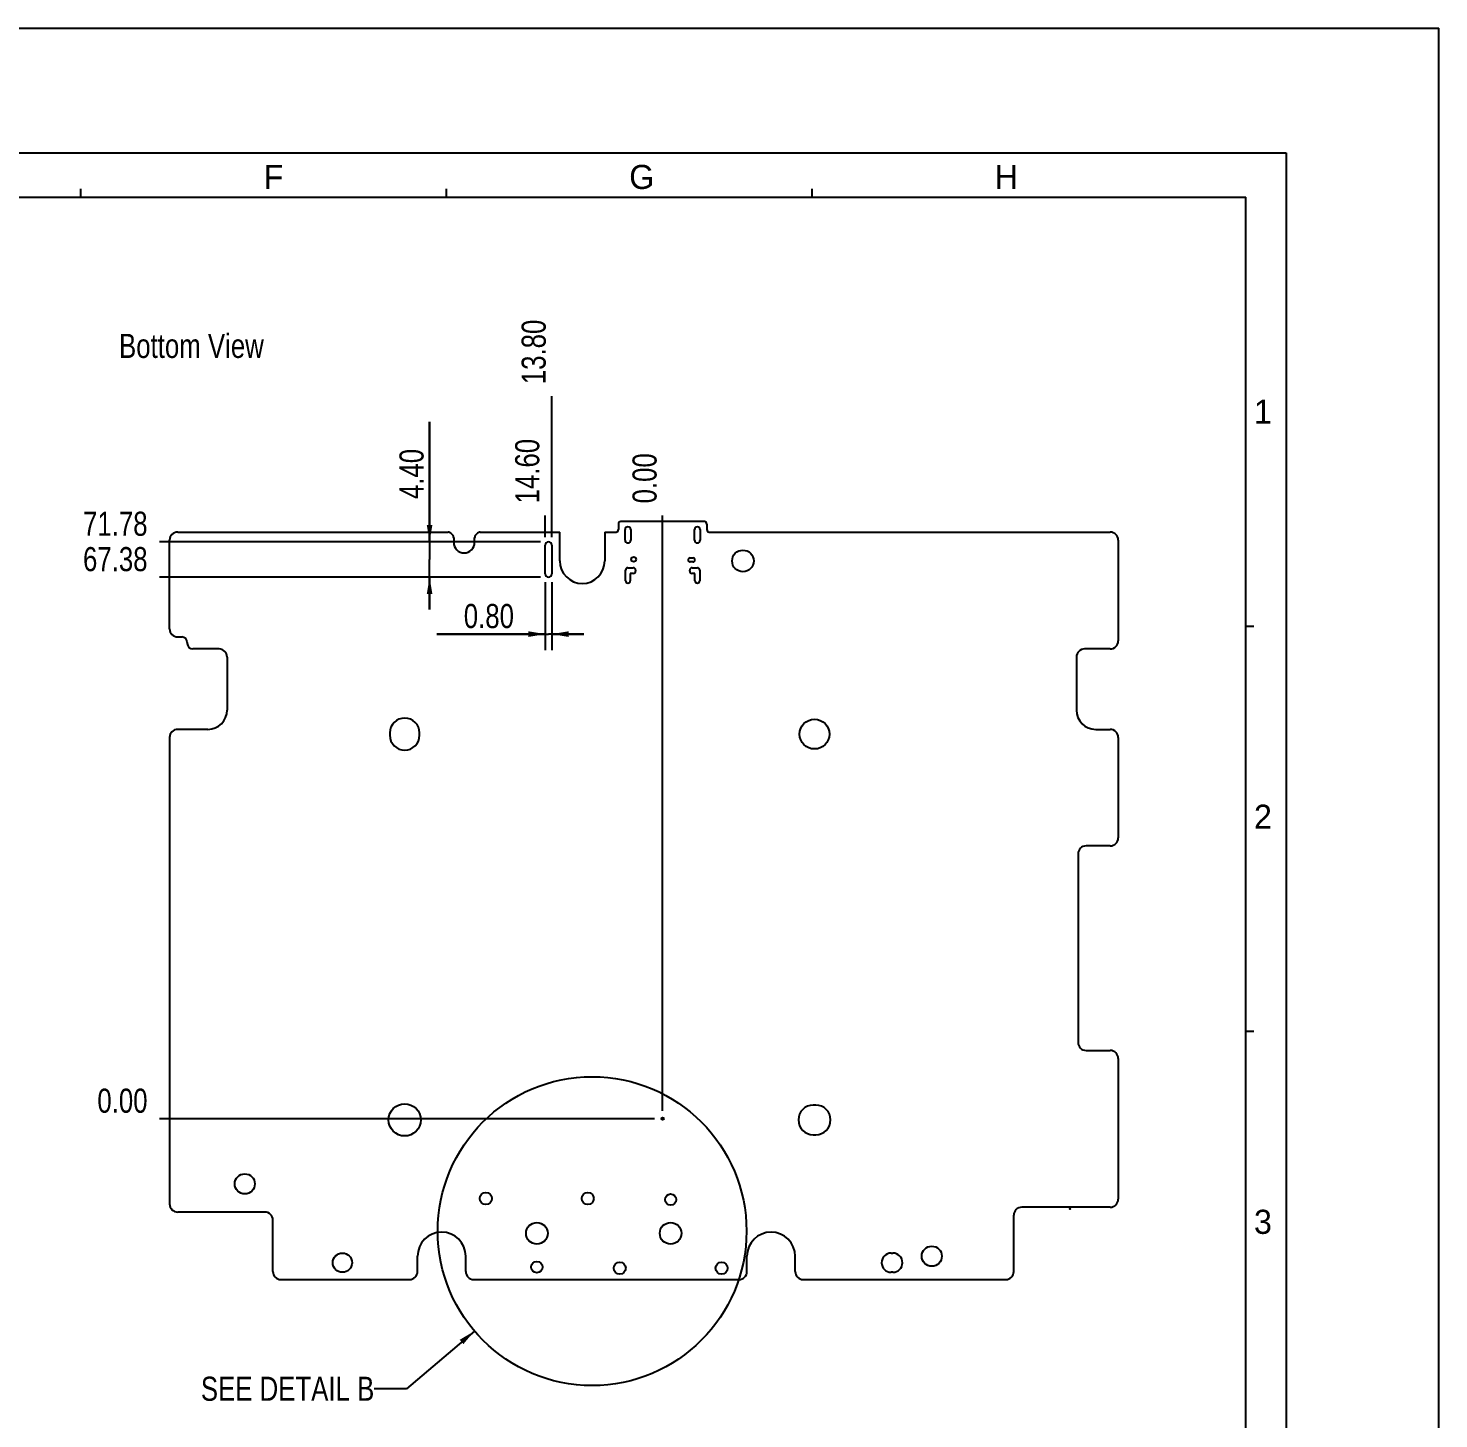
# Model space of a CAD drawing. Header units: millimetres. Extents: x 0 to 420, y 0 to 297.
# Drawn here: x 244.5 to 420, y 124 to 297 of the extents above; entities that cross this region are included whole.
import ezdxf

# ---------------------------------------------------------------- set-up
doc = ezdxf.new("R2010")
doc.units = ezdxf.units.MM
doc.header["$LTSCALE"] = 23.1
doc.layers.get('0').update_dxf_attribs({"linetype": 'CONTINUOUS'})
doc.layers.add('ASSEM_MEM', color=7, linetype='CONTINUOUS')
doc.layers.add('DETAIL', color=7, linetype='CONTINUOUS')
doc.styles.get("Standard").update_dxf_attribs({"font": 'txt', "width": 0.8})
doc.styles.add('TEXTSTYLE_2', font='txt')
doc.dimstyles.new('DIMSTYLE_1', dxfattribs={"dimtxt": 3, "dimasz": 2.1, "dimexe": 2, "dimexo": 1, "dimgap": 0.75, "dimtad": 1, "dimzin": 0, "dimdsep": 46, "dimtxsty": 'STANDARD', "dimblk": '_FILLED', "dimblk1": '_FILLED', "dimblk2": '_FILLED', "dimcen": 0.09, "dimazin": 0, "dimtp": 0.01, "dimtm": 0.01, "dimtfac": 1, "dimtofl": 0, "dimtmove": 0, "dimatfit": 3, "dimldrblk": '_FILLED', "dimfxl": 1, "dimtolj": 1, "dimtzin": 0, "dimarcsym": 0})
doc.dimstyles.new('DIMSTYLE_2', dxfattribs={"dimtxt": 3, "dimasz": 2.1, "dimexe": 2, "dimexo": 1, "dimgap": 0.75, "dimtad": 0, "dimtih": 1, "dimtoh": 1, "dimzin": 0, "dimdsep": 46, "dimtxsty": 'STANDARD', "dimblk": '_FILLED', "dimblk1": '_FILLED', "dimblk2": '_FILLED', "dimcen": 0.09, "dimazin": 0, "dimtp": 0.01, "dimtm": 0.01, "dimtfac": 1, "dimtofl": 0, "dimtmove": 0, "dimatfit": 3, "dimldrblk": '_FILLED', "dimfxl": 1, "dimtolj": 1, "dimtzin": 0, "dimarcsym": 0})
doc.dimstyles.get("Standard").update_dxf_attribs({"dimtxt": 3, "dimasz": 2.1, "dimexe": 2, "dimexo": 1, "dimtad": 1, "dimzin": 0, "dimdsep": 46, "dimtxsty": 'STANDARD', "dimblk": '_FILLED', "dimblk1": '_FILLED', "dimblk2": '_FILLED', "dimcen": 0.09, "dimazin": 0, "dimtol": 1, "dimtp": 0.01, "dimtm": 0.01, "dimtfac": 1, "dimtofl": 0, "dimtmove": 0, "dimatfit": 3, "dimldrblk": '_FILLED', "dimfxl": 1, "dimtolj": 1, "dimtzin": 0, "dimarcsym": 0})

# ---------------------------------------------------------------- blocks, each defined once
blk = doc.blocks.new('*D55')
at = {"color": 2, "linetype": 'CONTINUOUS'}
blk.add_line((309.61, 233.7), (309.61, 251.21), dxfattribs=at)
at = {"color": 2, "linetype": 'CONTINUOUS', "insert": (305.86, 252.71), "char_height": 3, "width": 12, "attachment_point": 1, "rotation": 90, "line_spacing_factor": 0.9}
blk.add_mtext('13.80', dxfattribs=at)
blk = doc.blocks.new('_FILLED')
at = {"color": 0, "linetype": 'BYBLOCK'}
blk.add_solid([(0, 0), (-1, 0.167), (-1, -0.167)], dxfattribs=at)
blk = doc.blocks.new('*D56')
at = {"color": 2, "linetype": 'CONTINUOUS'}
blk.add_line((323.41, 162.32), (323.41, 236.38), dxfattribs=at)
at = {"color": 2, "linetype": 'CONTINUOUS', "insert": (319.66, 237.88), "char_height": 3, "width": 9.6, "attachment_point": 1, "rotation": 90, "line_spacing_factor": 0.9}
blk.add_mtext('0.00', dxfattribs=at)
blk = doc.blocks.new('*D57')
at = {"color": 2, "linetype": 'CONTINUOUS'}
blk.add_line((308.81, 233.7), (308.81, 236.38), dxfattribs=at)
at = {"color": 2, "linetype": 'CONTINUOUS', "insert": (305.06, 237.88), "char_height": 3, "width": 12, "attachment_point": 1, "rotation": 90, "line_spacing_factor": 0.9}
blk.add_mtext('14.60', dxfattribs=at)
blk = doc.blocks.new('*D58')
at = {"color": 2, "linetype": 'CONTINUOUS'}
blk.add_line((308.21, 233.1), (260.81, 233.1), dxfattribs=at)
at = {"color": 2, "linetype": 'CONTINUOUS', "insert": (259.31, 236.85), "char_height": 3, "width": 12, "attachment_point": 3, "line_spacing_factor": 0.9}
blk.add_mtext('71.78', dxfattribs=at)
blk = doc.blocks.new('*D59')
at = {"color": 2, "linetype": 'CONTINUOUS'}
blk.add_line((322.41, 161.32), (260.81, 161.32), dxfattribs=at)
at = {"color": 2, "linetype": 'CONTINUOUS', "insert": (259.31, 165.07), "char_height": 3, "width": 9.6, "attachment_point": 3, "line_spacing_factor": 0.9}
blk.add_mtext('0.00', dxfattribs=at)
blk = doc.blocks.new('*D60')
at = {"color": 2, "linetype": 'CONTINUOUS'}
blk.add_line((308.21, 228.7), (260.81, 228.7), dxfattribs=at)
at = {"color": 2, "linetype": 'CONTINUOUS', "insert": (259.31, 232.45), "char_height": 3, "width": 12, "attachment_point": 3, "line_spacing_factor": 0.9}
blk.add_mtext('67.38', dxfattribs=at)
blk = doc.blocks.new('*D82')
at = {"color": 2, "linetype": 'CONTINUOUS'}
for p, q in [((308.81, 228.1), (308.81, 219.62)), ((309.61, 228.1), (309.61, 219.62)), ((308.81, 221.62), (295.31, 221.62)), ((295.31, 221.62), (309.21, 221.62)), ((313.61, 221.62), (309.21, 221.62)), ((309.61, 221.62), (313.61, 221.62))]:
    blk.add_line(p, q, dxfattribs=at)
at = {"color": 2, "linetype": 'CONTINUOUS', "xscale": 2.1, "yscale": 2.1, "zscale": 2.1}
blk.add_blockref('_FILLED', (308.81, 221.62), dxfattribs=at)
at = {"color": 2, "linetype": 'CONTINUOUS', "xscale": 2.1, "yscale": 2.1, "zscale": 2.1, "rotation": 180}
blk.add_blockref('_FILLED', (309.61, 221.62), dxfattribs=at)
at = {"color": 2, "linetype": 'CONTINUOUS', "insert": (304.91, 225.37), "char_height": 3, "width": 9.6, "attachment_point": 3, "line_spacing_factor": 0.9}
blk.add_mtext('0.80', dxfattribs=at)
blk = doc.blocks.new('*D83')
at = {"color": 2, "linetype": 'CONTINUOUS'}
for p, q in [((294.41, 233.1), (294.41, 248.02)), ((294.41, 248.02), (294.41, 230.9)), ((308.21, 233.1), (292.41, 233.1)), ((294.41, 224.7), (294.41, 230.9)), ((308.21, 228.7), (292.41, 228.7)), ((294.41, 228.7), (294.41, 224.7))]:
    blk.add_line(p, q, dxfattribs=at)
at = {"color": 2, "linetype": 'CONTINUOUS', "xscale": 2.1, "yscale": 2.1, "zscale": 2.1}
for p, rotation in [((294.41, 233.1), 270), ((294.41, 228.7), 90)]:
    blk.add_blockref('_FILLED', p, dxfattribs=dict(at, rotation=rotation))
at = {"color": 2, "linetype": 'CONTINUOUS', "insert": (290.66, 238.42), "char_height": 3, "width": 9.6, "attachment_point": 1, "rotation": 90, "line_spacing_factor": 0.9}
blk.add_mtext('4.40', dxfattribs=at)

msp = doc.modelspace()

# ---------------------------------------------------------------- linework, layer by layer
at = {"color": 7, "linetype": 'CONTINUOUS'}
for p in [(0, 297), (420, 0)]:
    msp.add_line(p, (420, 297), dxfattribs=at)
at = {"color": 4, "linetype": 'CONTINUOUS'}
for p, q in [((19, 281.5), (401, 281.5)), ((401, 281.5), (401, 15.5)), ((23.5, 276), (396, 276)), ((251, 276), (251, 277)), ((296.5, 276), (296.5, 277)), ((342, 276), (342, 277)), ((396, 21), (396, 276)), ((396, 222.6), (397, 222.6)), ((396, 172.2), (397, 172.2))]:
    msp.add_line(p, q, dxfattribs=at)
at = {"color": 2, "linetype": 'CONTINUOUS'}
msp.add_circle((314.637, 147.34), 19.211, dxfattribs=at)
at = {"layer": 'ASSEM_MEM', "color": 7, "linetype": 'CONTINUOUS'}
for p, q in [((317.909, 235.318), (317.909, 234.618)), ((328.609, 235.618), (318.209, 235.618)), ((328.909, 235.318), (328.909, 234.618)), ((263.059, 234.318), (296.702, 234.318)), ((297.263, 233.964), (297.055, 234.172)), ((297.409, 233.611), (297.409, 233.018)), ((300.009, 233.018), (300.009, 233.611)), ((300.363, 234.172), (300.155, 233.964)), ((300.716, 234.318), (310.609, 234.318)), ((310.609, 230.718), (310.609, 234.318)), ((316.209, 234.318), (316.209, 230.718)), ((316.209, 234.318), (317.609, 234.318)), ((318.739, 233.318), (318.739, 234.618)), ((319.439, 234.618), (319.439, 233.318)), ((327.379, 233.318), (327.379, 234.618)), ((328.079, 234.618), (328.079, 233.318)), ((329.209, 234.318), (379.109, 234.318)), ((262.059, 222.268), (262.059, 233.318)), ((308.809, 229.098), (308.809, 232.698)), ((309.609, 232.698), (309.609, 229.098)), ((380.109, 233.318), (380.109, 220.768)), ((326.834, 231.103), (327.184, 231.103)), ((327.184, 230.603), (326.834, 230.603)), ((318.789, 228.268), (318.789, 229.568)), ((319.089, 229.868), (319.739, 229.868)), ((319.389, 229.168), (319.389, 228.268)), ((319.739, 229.168), (319.389, 229.168)), ((320.039, 229.568), (320.039, 229.468)), ((326.779, 229.468), (326.779, 229.568)), ((327.079, 229.868), (327.729, 229.868)), ((327.429, 229.168), (327.079, 229.168)), ((327.429, 228.268), (327.429, 229.168)), ((328.029, 229.568), (328.029, 228.268)), ((263.059, 221.268), (263.559, 221.268)), ((264.259, 220.568), (264.259, 220.468)), ((268.209, 219.768), (264.959, 219.768)), ((379.109, 219.768), (375.909, 219.768)), ((269.209, 218.768), (269.209, 212.168)), ((374.909, 218.768), (374.909, 212.168)), ((266.809, 209.768), (263.059, 209.768)), ((289.459, 209.328), (289.459, 209.028)), ((293.159, 209.028), (293.159, 209.328)), ((377.309, 209.768), (379.109, 209.768)), ((262.059, 208.768), (262.059, 150.718)), ((380.109, 208.768), (380.109, 196.268)), ((379.109, 195.268), (376.109, 195.268)), ((375.109, 194.268), (375.109, 170.818)), ((376.109, 169.818), (379.109, 169.818)), ((380.109, 168.818), (380.109, 151.318)), ((342.459, 163.028), (342.159, 163.028)), ((342.159, 159.328), (342.459, 159.328)), ((273.909, 149.718), (263.059, 149.718)), ((367.109, 142.318), (367.109, 149.318)), ((379.109, 150.318), (368.109, 150.318)), ((274.909, 142.318), (274.909, 148.718)), ((292.909, 142.318), (292.909, 144.218)), ((298.909, 142.318), (298.909, 144.218)), ((333.909, 142.318), (333.909, 144.218)), ((339.909, 142.318), (339.909, 144.218)), ((351.859, 144.618), (352.059, 144.618)), ((352.059, 142.218), (351.859, 142.218)), ((275.909, 141.318), (291.909, 141.318)), ((299.909, 141.318), (332.909, 141.318)), ((340.909, 141.318), (366.109, 141.318))]:
    msp.add_line(p, q, dxfattribs=at)
for centre, radius in [((333.409, 230.718), 1.35), ((319.809, 230.918), 0.3), ((342.309, 209.178), 1.85), ((291.309, 161.178), 2), ((323.409, 161.318), 0.15), ((271.409, 153.218), 1.25), ((301.414, 151.408), 0.75), ((314.094, 151.408), 0.75), ((324.409, 151.268), 0.7), ((307.759, 147.068), 1.35), ((324.409, 147.068), 1.35), ((283.559, 143.418), 1.2), ((356.909, 144.218), 1.25), ((307.754, 142.868), 0.7), ((318.069, 142.728), 0.75), ((330.749, 142.728), 0.75)]:
    msp.add_circle(centre, radius, dxfattribs=at)
at = {"layer": 'ASSEM_MEM', "color": 4, "linetype": 'CONTINUOUS'}
msp.add_circle((374.109, 150.118), 0.05, dxfattribs=at)
at = {"layer": 'ASSEM_MEM', "color": 7, "linetype": 'CONTINUOUS'}
for centre, radius, start, end in [((318.209, 235.318), 0.3, 90, 180), ((328.609, 235.318), 0.3, 0, 90), ((263.059, 233.318), 1, 90, 180), ((296.702, 233.818), 0.5, 45, 90), ((296.909, 233.611), 0.5, 0, 45), ((300.509, 233.611), 0.5, 135, 180), ((300.716, 233.818), 0.5, 90, 135), ((317.609, 234.618), 0.3, 270, 360), ((319.089, 234.618), 0.35, 0, 180), ((327.729, 234.618), 0.35, 0, 180), ((329.209, 234.618), 0.3, 180, 270), ((379.109, 233.318), 1, 0, 90), ((298.709, 233.018), 1.3, 180, 360), ((309.209, 232.698), 0.4, 0, 180), ((319.089, 233.318), 0.35, 180, 360), ((327.729, 233.318), 0.35, 180, 360), ((313.409, 230.718), 2.8, 180, 360), ((326.834, 230.853), 0.25, 90, 270), ((327.184, 230.853), 0.25, 270, 90), ((309.209, 229.098), 0.4, 180, 360), ((319.089, 229.568), 0.3, 90, 180), ((319.089, 228.268), 0.3, 180, 360), ((319.739, 229.568), 0.3, 0, 90), ((319.739, 229.468), 0.3, 270, 360), ((327.079, 229.568), 0.3, 90, 180), ((327.079, 229.468), 0.3, 180, 270), ((327.729, 228.268), 0.3, 180, 360), ((327.729, 229.568), 0.3, 0, 90), ((263.059, 222.268), 1, 180, 270), ((263.559, 220.568), 0.7, 0, 90), ((264.959, 220.468), 0.7, 180, 270), ((268.209, 218.768), 1, 0, 90), ((375.909, 218.768), 1, 90, 180), ((379.109, 220.768), 1, 270, 360), ((266.809, 212.168), 2.4, 270, 360), ((291.309, 209.328), 1.85, 0, 180), ((377.309, 212.168), 2.4, 180, 270), ((263.059, 208.768), 1, 90, 180), ((291.309, 209.028), 1.85, 180, 360), ((379.109, 208.768), 1, 0, 90), ((376.109, 194.268), 1, 90, 180), ((379.109, 196.268), 1, 270, 360), ((376.109, 170.818), 1, 180, 270), ((379.109, 168.818), 1, 0, 90), ((342.159, 161.178), 1.85, 90, 270), ((342.459, 161.178), 1.85, 270, 90), ((379.109, 151.318), 1, 270, 360), ((263.059, 150.718), 1, 180, 270), ((273.909, 148.718), 1, 0, 90), ((368.109, 149.318), 1, 90, 180), ((295.909, 144.218), 3, 0, 180), ((336.909, 144.218), 3, 0, 180), ((351.859, 143.418), 1.2, 90, 270), ((352.059, 143.418), 1.2, 270, 90), ((275.909, 142.318), 1, 180, 270), ((291.909, 142.318), 1, 270, 360), ((299.909, 142.318), 1, 180, 270), ((332.909, 142.318), 1, 270, 360), ((340.909, 142.318), 1, 180, 270), ((366.109, 142.318), 1, 270, 360)]:
    msp.add_arc(centre, radius, start, end, dxfattribs=at)

# ---------------------------------------------------------------- texts
at = {"color": 2, "linetype": 'CONTINUOUS', "char_height": 3, "width": 3, "attachment_point": 1, "line_spacing_factor": 0.9, "style": 'TEXTSTYLE_2'}
for s, insert in [('F', (273.75, 280)), ('G', (319.25, 280)), ('H', (364.75, 280)), ('1', (397, 250.8)), ('2', (397, 200.4)), ('3', (397, 150))]:
    msp.add_mtext(s, dxfattribs=dict(at, insert=insert))
at = {"layer": 'DETAIL', "color": 2, "linetype": 'CONTINUOUS', "char_height": 3, "line_spacing_factor": 0.9}
for s, insert, width, attachment_point in [('Bottom View', (255.762, 258.977), 26.4, 1), ('SEE DETAIL B', (287.526, 129.234), 28.8, 3)]:
    msp.add_mtext(s, dxfattribs=dict(at, insert=insert, width=width, attachment_point=attachment_point))

# ---------------------------------------------------------------- dimensions: what is measured, and where the dimension line sits
at = {"color": 2, "linetype": 'CONTINUOUS'}
for feature_location, offset, dtype, origin, picture, middle in [((309.609, 233.698), (0, 17.508), 1, (323.409, 161.318), '*D55', (307.359, 259.006)), ((308.809, 233.698), (0, 2.681), 1, (323.409, 232.698), '*D57', (306.559, 244.179)), ((323.409015184, 162.318022508), (0, 74.060656957), 1, (323.409015184, 161.318022508), '*D56', (321.159015449, 242.67867307)), ((308.209, 233.098), (-47.404, 0), 0, (323.409, 161.318), '*D58', (253.38, 235.348)), ((308.209, 228.698), (-47.404, 0), 0, (309.209, 161.318), '*D60', (253.38, 230.948)), ((322.409015184, 161.318022508), (-61.603768811, 0), 0, (323.409015184, 161.318022508), '*D59', (254.505234375, 163.568019104))]:
    dim = msp.add_ordinate_dim(feature_location=feature_location, offset=offset, dtype=dtype, origin=origin, dimstyle='DIMSTYLE_2', override={"dimtad": 1, "dimtih": 0, "dimtoh": 0}, dxfattribs=at)
    dim.commit()
    dim.dimension.update_dxf_attribs({"geometry": picture, "text_midpoint": middle})
for base, p1, p2, angle, picture, middle in [((294.411, 233.098), (309.209, 228.698), (309.209, 233.098), 90, '*D83', (294.411, 243.221)), ((308.809, 221.615), (309.609, 229.098), (308.809, 229.098), 180, '*D82', (300.108, 221.615))]:
    dim = msp.add_linear_dim(base=base, p1=p1, p2=p2, angle=angle, dimstyle='DIMSTYLE_1', dxfattribs=at)
    dim.commit()
    dim.dimension.update_dxf_attribs({"geometry": picture, "text_midpoint": middle, "dimtype": 160})

# ---------------------------------------------------------------- leaders
at = {"layer": 'DETAIL', "color": 2, "linetype": 'CONTINUOUS'}
msp.add_leader([(299.988, 134.912), (291.526, 127.734), (287.526, 127.734)], dimstyle='STANDARD', override={"dimtad": 0}, dxfattribs=at)

doc.saveas('drawing.dxf')
